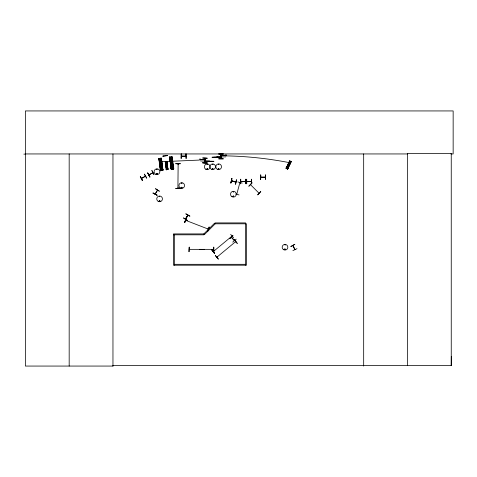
<?xml version="1.0" encoding="UTF-8"?>
<svg xmlns="http://www.w3.org/2000/svg" width="477" height="477" viewBox="0 0 477 477"><rect width="100%" height="100%" fill="white"/><g stroke="black" fill="none" stroke-linecap="round" stroke-linejoin="round"><path stroke-width="0.72" d="M450.92 153.946L453.15 153.946L453.15 110.938L25.388 110.938L25.388 366.062L113.025 366.062L112.966 365.561L451.248 365.561L451.314 356.337M292.842 245.613L293.236 245.917L292.854 245.661M185.696 219.14L185.887 218.71M187.628 215.604L187.92 215.187L185.672 219.187L187.89 215.187M178.118 164.327L178.094 163.832M178.124 187.765L178.118 188.23M156.724 169.353C157.44 168.536 156.993 170.289 156.778 169.24M156.665 173.855C157.482 172.918 157.118 174.779 156.712 173.92M157.416 173.855C156.265 175.184 156.73 172.537 157.368 173.747M159.378 196.566C159.867 195.612 159.747 197.454 159.401 196.393M159.175 200.889C159.896 202.612 160.242 199.529 159.187 201.008M159.896 201.085C159.372 199.881 159.175 202.039 159.873 201.008M181.314 187.562C182.745 189.309 181.88 186.37 181.54 187.318M181.97 183.174C181.117 183.919 181.94 182.25 181.904 183.335M182.041 187.753L181.522 187.455L181.88 187.908M207.477 168.989C207.072 167.815 206.72 169.955 207.519 168.924M207.638 169.037C206.684 167.552 206.917 170.021 207.501 169.21M212.408 168.888C213.326 167.88 212.7 170.039 212.48 168.751M212.957 164.452L212.503 164.261L212.915 164.499M218.43 164.327C218.991 165.298 218.818 163.438 218.472 164.499M218.227 168.888C219.527 167.445 218.669 170.545 218.311 168.679M218.359 168.888C219.277 168.047 218.657 169.693 218.43 169.019M233.134 191.826C233.825 190.997 233.45 192.791 233.187 191.718M232.955 196.214C233.682 197.931 234.028 194.849 232.973 196.327M233.647 196.399C233.217 195.212 232.889 197.359 233.694 196.327M284.703 249.358C285.622 248.35 284.996 250.508 284.775 249.221M285.252 244.922L284.793 244.737L285.204 244.969M152.807 172.805L148.979 174.981M178.112 164.279L177.933 163.838M178.118 188.147L178.118 187.831M237.796 181.928L242.209 183.079M239.859 182.739L236.771 194.258M239.037 194.914L235.871 194.163M230.832 182.989L232.043 178.595M231.935 180.831L231.518 180.711M235.763 182.083L235.513 181.779M185.47 219.009L187.741 215.085L187.694 215.532M185.857 218.752L185.487 219.05M187.849 215.258L185.511 219.009M157.482 190.257L155.299 194.044M231.846 237.516L231.512 237.135M234.517 240.563L234.267 240.235M184.671 222.538L186.257 218.263M186.024 220.523L185.541 220.511M207.954 228.817L208.33 229.121L185.66 220.332M208.461 229.431L209.147 226.909L207.805 231.273M258.928 193.119L250.479 184.635M212.337 168.667C212.659 170.39 213.583 167.868 212.426 168.596M233.503 191.897L233.444 191.611M204.77 160.314L204.77 160.725M205.122 160.713L205.086 160.266M213.267 251.594L213.553 251.296M217.053 257.282L217.411 256.948M231.876 236.443L232.078 236.037M235.835 241.738L235.34 241.917L235.775 241.791M286.069 168.345L289.605 160.91L291.077 161.62L287.5 169.025M286.14 168.381L289.694 160.952M289.783 160.993L286.248 168.429L289.879 161.041M286.403 168.506L289.992 161.095M286.48 168.542L290.088 161.137M290.714 161.435L287.321 168.941M287.404 168.977L290.982 161.56M287.524 169.037L291.155 161.649L290.708 161.429M291.185 161.661L287.619 169.085L286.033 168.327M189.721 249.531L189.274 249.352L189.685 249.507M265.313 177.253L260.68 177.283M245.339 181.433L240.796 181.409L241.261 181.624M251.319 181.439L246.77 181.415L247.169 181.642M183.573 217.959L187.413 220.434L183.556 217.989M189.792 216.254L185.857 213.946M153.039 193.137L157.118 195.2L153.051 193.119M155.097 193.978L157.476 190.216M148.836 174.856L152.855 172.781M294.995 249.584L294.792 249.173M159.837 201.139L159.527 201.27M217.309 256.823L216.922 257.151L235.674 241.618M216.981 257.067L217.357 257.025M265.313 177.092L260.806 177.122L261.169 177.098M213.541 249.537L213.225 249.56M181.904 156.098L181.433 156.307L185.911 156.253M185.547 156.074L185.958 156.098M245.291 181.594L240.766 181.594M250.86 181.594L251.319 181.594M252.041 182.864L248.911 186.179M248.887 186.155L252.035 182.858M260.776 191.599L257.634 194.896L260.752 191.575M229.717 238.667L232.997 235.495L229.735 238.691M231.375 237.302L234.475 240.474M232.746 242.119L236.21 239.156M230.665 234.35L233.617 237.826M213.41 251.689L213.762 251.421M213.308 251.564L232.037 236.067L231.828 236.455M215.318 255.624L218.263 259.106M217.375 256.978L217.113 257.228M207.334 164.643L207.036 164.249L207.37 164.583M284.787 248.976C284.089 250.705 286.51 248.767 284.721 249.066M231.601 180.729L235.853 181.88M235.799 182.065L231.446 180.878M141.454 178.398L145.324 176.162M145.449 176.269L141.586 178.529M142.373 180.586L140.316 176.514L142.39 180.58M146.761 178.058L144.465 174.117M208.264 229.115L207.936 229.002M292.878 245.595L294.852 249.656L294.631 249.304M290.863 246.49L294.864 244.296L290.881 246.52M292.878 250.628L296.986 248.648M161.536 170.42L161.5 169.931M167.01 169.353L167.254 169.532M172.269 169.007L172.233 168.518M251.224 181.642L240.766 181.642M181.493 156.051L185.893 156.08M162.919 156.14L167.469 155.544M162.925 156.188L167.475 155.591L166.992 155.556M158.781 158.501L161.393 158.149L163.003 170.39L160.57 170.706M169.52 157.088L172.125 156.73L173.741 168.971L171.303 169.293M159.121 159.717L161.381 159.419M169.854 158.304L172.114 158.006M159.229 160.546L161.488 160.254M169.967 159.133L172.227 158.841M161.655 161.494L159.396 161.792L199.469 160.075L199.469 158.936M170.128 160.379L172.388 160.081M159.539 162.895L161.798 162.597M170.271 161.482L172.531 161.184M165.43 162.413L166.938 162.216M165.501 162.967L167.01 162.77M159.7 164.136L161.959 163.838M170.432 162.723L172.698 162.424M165.608 163.796L167.117 163.599M165.704 164.529L167.212 164.332M165.817 165.358L167.32 165.161M160.403 169.466L162.663 169.168M171.142 168.053L173.401 167.755M166.282 168.912L167.791 168.715M160.075 169.866L163.086 169.466M170.808 168.453L173.825 168.053M160.087 169.961L163.098 169.562M166.062 169.18L168.077 168.918M170.82 168.548L173.837 168.148M166.074 169.246L168.083 168.977M161.429 169.925L161.786 169.884M172.161 168.494L172.519 168.447M166.395 169.74L168.017 169.526L166.944 161.363L165.203 161.602L166.312 169.758L166.807 169.693L165.728 161.53M160.397 170.742L161.19 170.635M161.518 170.599L161.876 170.557M171.923 169.222L171.13 169.329L169.526 157.088M172.251 169.186L172.608 169.144M175.733 163.599L180.294 163.587M175.733 163.784L180.294 163.76M260.52 179.483L260.728 174.922L260.537 179.483M213.177 249.352L213.541 249.304M213.648 251.707L213.684 247.152M23.85 154.125L25.388 154.119M25.388 153.946L407.465 153.946M218.728 154.065L223.29 154.065M220.529 155.329L225.454 155.263M220.529 155.454L221.656 155.454M225.454 155.52L221.656 155.263M220.756 156.152L221.262 156.152M220.756 156.343L221.262 156.343M220.756 156.468L221.262 156.468M221.167 156.611L220.803 156.247L221.215 156.247M220.756 156.659L221.262 156.659M216.743 156.891L225.669 156.891M221.149 157.04L213.672 157.195M221.149 157.195L211.985 157.255L217.762 157.201M207.209 158.179L202.647 157.988L207.209 158.239M181.147 158.453L181.367 153.898M186.191 158.453L185.964 153.898M218.728 158.746L223.29 158.746M218.728 158.919L223.29 158.936M200.483 159.378L204.281 159.378L200.483 159.634M204.281 159.443L205.408 159.443M204.281 159.568L205.408 159.568M204.675 160.266L205.182 160.266M204.675 160.457L205.182 160.457M204.675 160.582L205.182 160.582M204.675 160.773L205.182 160.773M200.662 161.005L209.588 161.005M205.235 161.357L204.788 161.333L205.235 161.107M204.788 161.154L212.265 161.309M204.788 161.309L213.952 161.315L208.169 161.369M202.647 162.866L207.209 162.83M207.209 163.033L202.647 162.8L207.209 163.051M240.784 179.233L240.718 183.794M244.88 181.707L247.098 181.707M246.758 183.794L246.698 179.239M173.443 234.809L203.834 234.809L203.834 233.921L214.584 223.176L215.21 223.802L246.484 223.802L246.484 265.2L173.443 265.2L173.443 233.921L203.834 233.921L204.466 234.547L215.21 223.802L215.21 222.914L245.601 222.914L245.601 265.2M189.274 249.352L213.589 249.352M174.332 264.312L245.601 264.312M265.218 177.301L264.872 177.271M292.997 245.482L294.977 249.489M231.434 180.926L235.865 182.113M185.595 220.362L185.982 220.505M289.348 161.709L290.72 162.371M289.104 162.216L290.475 162.872A368.316 365.972 63.2 0 0 226.468 155.884M288.746 162.967L290.111 163.629M288.418 163.635L289.789 164.297M288.054 164.386L289.426 165.048M286.504 167.618L287.875 168.28M286.176 167.719L288.001 168.602M286.146 167.779L287.971 168.655M286.915 168.238L286.969 168.614M177.909 188.23L178.142 163.927M185.941 213.797L189.906 216.051M153.153 192.946L157.1 195.224M234.32 240.611L231.345 237.26M211.83 249.93L214.757 253.424M215.461 255.505L218.388 258.999M147.679 172.984L149.987 176.919M144.316 174.2L146.594 178.154M140.262 176.544L142.54 180.491M244.832 181.594L245.303 181.689M171.97 156.754L173.562 168.995M171.827 156.772L173.395 169.019L171.69 156.79M171.631 156.796L172.203 161.119M172.394 162.562L173.246 169.037M171.487 156.82L173.145 169.055M171.482 157.553L171.958 161.148L171.428 157.559M172.149 162.591L173.002 169.073M172.102 162.597L172.942 169.079M172.775 169.102L172.09 169.192M170.504 158.424L170.867 161.304M171.72 167.785L171.07 162.74L171.678 167.791M170.444 158.43L170.826 161.309M170.134 157.005L171.768 169.246M170.2 158.465L171.434 167.821M169.955 157.028L171.487 168.548M169.86 157.04L171.428 169.287M171.326 169.305L169.717 157.064L171.303 169.305M166.825 161.381L167.904 169.544M166.717 161.393L167.785 169.562M166.646 161.405L167.689 169.573M166.515 161.423L167.606 169.585M166.413 161.435L167.499 169.597M165.614 161.548L166.706 169.711M165.495 161.56L166.58 169.723M165.4 161.572L166.509 169.734M165.334 161.584L166.395 169.752M163.384 156.027L162.973 156.08M161.041 158.191L162.651 170.432M160.952 158.203L161.226 160.367L160.898 158.209M161.429 161.804L162.556 170.444M161.375 161.81L162.508 170.45M160.797 158.227L162.389 170.468M160.749 158.966L161.226 162.562M161.411 164.005L162.263 170.486M160.707 158.972L161.166 162.574M161.357 164.01L162.222 170.492M162.043 170.516L161.351 170.605M159.765 159.837L160.135 162.717M159.712 159.843L160.093 162.723M159.396 158.418L160.987 170.665M159.372 159.157L160.892 170.677M159.318 159.163L160.844 170.683M159.175 159.181L160.749 170.694M160.594 170.718L158.984 158.477L160.546 170.724M158.793 158.501L160.451 170.736M260.71 174.922L260.704 179.483M213.851 247.152L213.881 251.707M451.248 365.561L451.248 153.451L407.465 153.451L407.465 365.561M363.677 153.946L363.677 366.062M246.526 179.239L246.526 183.794M240.551 179.233L240.551 183.794M226.468 154.822L226.468 155.961M225.454 154.822L225.454 155.961M223.29 153.874L218.728 153.874M221.513 154.125L221.495 158.686M220.756 154.125L220.69 158.686M220.523 154.125L220.505 158.686M205.432 158.239L205.414 162.8M205.241 158.239L205.182 162.8M204.675 158.239L204.675 162.8M204.621 249.352L202.725 249.352M204.442 158.239L204.418 162.8M201.658 249.352L199.785 249.352M200.483 158.936L200.483 160.075M186.018 153.898L186.018 158.453M181.147 153.898L181.165 158.453M174.332 234.809L174.332 265.2M112.96 153.946L112.96 366.062M69.177 153.946L69.177 366.062M288.591 164.279C289.098 165.537 289.521 163.295 288.591 164.279M160.278 163.176C160.642 165.173 161.947 162.019 160.278 163.176M166.205 164.714C166.443 166.05 167.314 163.945 166.205 164.714M171.016 161.763C171.38 163.76 172.686 160.606 171.016 161.763M231.828 178.541L230.892 183.007L231.828 178.541M236.473 179.787L235.537 184.253L236.473 179.787M186.102 218.204L184.73 222.556L186.078 218.198M155.574 188.755L159.401 191.241L155.562 188.773M211.854 249.906L214.608 253.549L211.854 249.906M234.511 239.74L237.248 243.395L234.511 239.74M147.733 172.954L149.814 177.015L147.733 172.954M151.901 170.545L153.988 174.606L151.883 170.557M265.552 174.892L265.361 179.453L265.534 174.892M180.294 188.23L175.739 188.51L180.294 188.23M189.214 247.152L189.011 251.713L189.214 247.152M245.595 179.233L245.375 183.794L245.572 179.233M251.57 179.239L251.319 183.794L251.57 179.239M162.848 170.408L161.238 158.167L162.83 170.408M161.083 169.919L160.338 164.16L161.041 169.925M221.292 158.686L221.274 154.125L221.262 158.686M158.173 201.342A2.85 2.85 0 0 0 162.448 198.873A2.85 2.85 0 0 0 158.173 196.405A2.85 2.85 0 0 0 158.173 201.342M155.532 174.218A2.886 2.886 0 0 0 159.855 171.72A2.886 2.886 0 0 0 155.532 169.222A2.886 2.886 0 0 0 155.532 174.218M283.594 249.68A2.838 2.838 0 0 0 287.846 247.223A2.838 2.838 0 0 0 283.594 244.767A2.838 2.838 0 0 0 283.594 249.68M205.79 169.257A2.85 2.85 0 0 0 210.059 166.789A2.85 2.85 0 0 0 205.79 164.321A2.85 2.85 0 0 0 205.79 169.257M231.941 196.691A2.886 2.886 0 0 0 236.264 194.193A2.886 2.886 0 0 0 231.941 191.7A2.886 2.886 0 0 0 231.941 196.691M217.244 169.222A2.85 2.85 0 0 0 221.519 166.753A2.85 2.85 0 0 0 217.244 164.285A2.85 2.85 0 0 0 217.244 169.222M180.33 187.992A2.826 2.826 0 0 0 184.569 185.541A2.826 2.826 0 0 0 180.33 183.096A2.826 2.826 0 0 0 180.33 187.992M211.305 169.204A2.826 2.826 0 0 0 215.544 166.753A2.826 2.826 0 0 0 211.305 164.309A2.826 2.826 0 0 0 211.305 169.204"/></g></svg>
